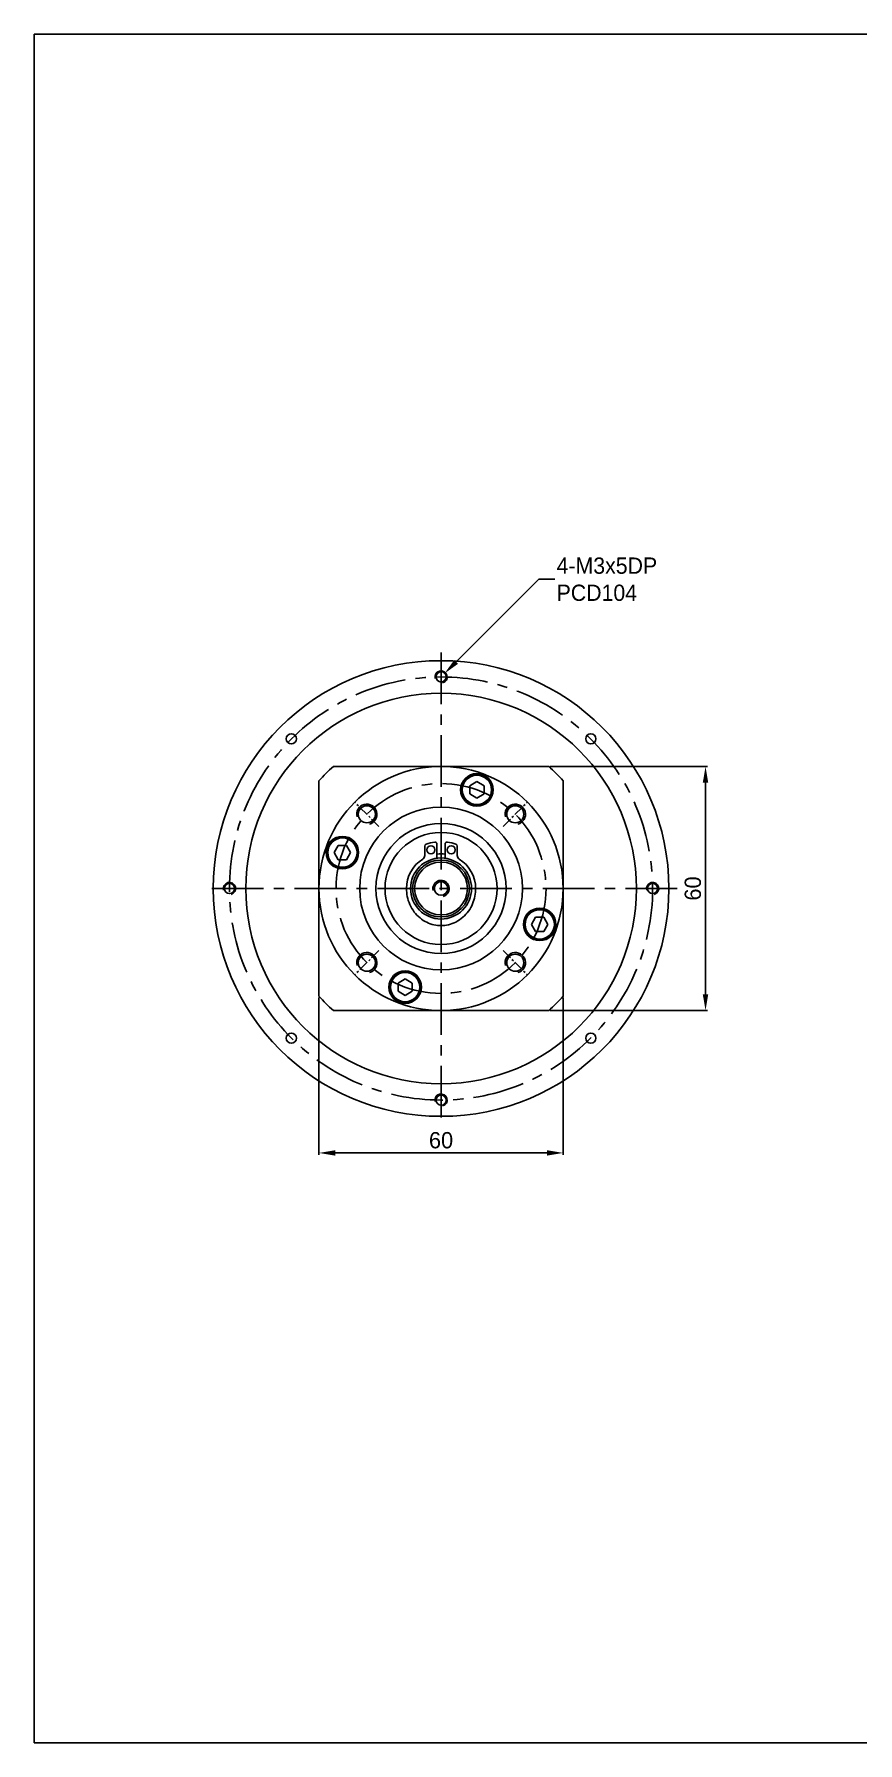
# Model space of a CAD drawing. Header units: millimetres. Extents: x 0 to 594, y 0 to 420.
# Drawn here: x 0 to 202.4, y 0 to 420 of the extents above; entities that cross this region are included whole.
import ezdxf

# ---------------------------------------------------------------- set-up
doc = ezdxf.new("R2010")
doc.units = ezdxf.units.MM
doc.header["$PDSIZE"] = -1
doc.linetypes.add('CENTERX2', pattern=[20.32, 12.7, -2.54, 2.54, -2.54])
doc.layers.add('외형선', color=7, linetype='Continuous', lineweight=25)
doc.layers.add('중심선', color=1, linetype='CENTERX2')
doc.layers.add('치수', color=4, linetype='Continuous')
doc.styles.add('누리로봇 문자스타일_20230829', font='GOTHIC.TTF')
doc.dimstyles.new('A2기본 치수스타일', dxfattribs={"dimtxt": 4, "dimasz": 4, "dimexe": 0.5, "dimexo": 0.3, "dimgap": 1, "dimtad": 1, "dimtoh": 1, "dimdec": 1, "dimzin": 12, "dimdsep": 46, "dimtxsty": '누리로봇 문자스타일_20230829', "dimcen": 0.09, "dimclrd": 3, "dimclre": 3, "dimclrt": 3, "dimadec": 0, "dimazin": 3, "dimtm": 1e-09, "dimtfac": 1, "dimtdec": 1, "dimtofl": 0, "dimtmove": 0, "dimatfit": 3, "dimfxl": 1, "dimfrac": 2, "dimarcsym": 0})
doc.dimstyles.new('A2지시선 치수스타일', dxfattribs={"dimtxt": 4, "dimasz": 4, "dimexe": 0.5, "dimexo": 0.3, "dimgap": 0.396875, "dimtad": 0, "dimtih": 1, "dimtoh": 1, "dimdec": 1, "dimzin": 12, "dimdsep": 46, "dimtxsty": '누리로봇 문자스타일_20230829', "dimcen": 0.09, "dimclrd": 3, "dimclre": 3, "dimclrt": 3, "dimadec": 0, "dimazin": 3, "dimtm": 1e-09, "dimtfac": 1, "dimtdec": 1, "dimtofl": 0, "dimtmove": 0, "dimatfit": 3, "dimfxl": 1, "dimfrac": 2, "dimarcsym": 0})

# ---------------------------------------------------------------- blocks, each defined once
blk = doc.blocks.new('*U27')
at = {"layer": '중심선', "ltscale": 0.2}
blk.add_line((-2.97, -2.97), (2.97, 2.97), dxfattribs=at)
blk = doc.blocks.new('*U28')
at = {"color": 0, "linetype": 'ByBlock', "lineweight": -2}
for p, rotation in [((91.31, 234.98), 90.00000000000001), ((91.31, 198.49), 180), ((127.79, 198.49), 270.0000000000001)]:
    blk.add_blockref('*U27', p, dxfattribs=dict(at, rotation=rotation))
blk.add_blockref('*U27', (127.79, 234.98), dxfattribs=at)
blk = doc.blocks.new('*D29')
at = {"layer": 'Defpoints', "color": 0}
for p in [(70, 183.54), (130, 183.54), (70, 145)]:
    blk.add_point(p, dxfattribs=at)
at = {"layer": '치수', "color": 3, "lineweight": -2}
for p, q in [((70, 183.24), (70, 144.5)), ((130, 183.24), (130, 144.5)), ((126, 145), (74, 145))]:
    blk.add_line(p, q, dxfattribs=at)
at = {"layer": '치수', "color": 3}
for points in [[(74, 145.67), (74, 144.33), (70, 145)], [(126, 145.67), (126, 144.33), (130, 145)]]:
    blk.add_solid(points, dxfattribs=at)
at = {"layer": '치수', "color": 3, "insert": (100, 148.1), "char_height": 4, "attachment_point": 5, "style": '누리로봇 문자스타일_20230829'}
blk.add_mtext('60', dxfattribs=at)
blk = doc.blocks.new('*D30')
at = {"layer": 'Defpoints', "color": 0}
for p in [(126.46, 240), (126.46, 180), (165, 180)]:
    blk.add_point(p, dxfattribs=at)
at = {"layer": '치수', "color": 3, "lineweight": -2}
for p, q in [((126.76, 240), (165.5, 240)), ((165, 236), (165, 184)), ((126.76, 180), (165.5, 180))]:
    blk.add_line(p, q, dxfattribs=at)
at = {"layer": '치수', "color": 3}
for points in [[(164.33, 236), (165.67, 236), (165, 240)], [(164.33, 184), (165.67, 184), (165, 180)]]:
    blk.add_solid(points, dxfattribs=at)
at = {"layer": '치수', "color": 3, "insert": (161.9, 210), "char_height": 4, "attachment_point": 5, "rotation": 90, "style": '누리로봇 문자스타일_20230829'}
blk.add_mtext('60', dxfattribs=at)
blk = doc.blocks.new('*D31')
at = {"color": 3, "lineweight": -2}
for p, q in [((124, 286), (103.71, 265.71)), ((128, 286), (124, 286)), ((99.91, 262), (100.09, 262)), ((100, 261.91), (100, 262.09))]:
    blk.add_line(p, q, dxfattribs=at)
at = {"color": 3}
blk.add_solid([(103.24, 266.18), (104.18, 265.24), (100.88, 262.88)], dxfattribs=at)
at = {"layer": 'Defpoints', "color": 0}
for p in [(99.12, 261.12), (100.88, 262.88)]:
    blk.add_point(p, dxfattribs=at)
at = {"color": 3, "insert": (128.4, 286), "char_height": 4, "attachment_point": 4, "style": '누리로봇 문자스타일_20230829'}
blk.add_mtext('{\\fPMingLiU|b0|i0|c129|p0;4-M3x5DP\\PPCD104}', dxfattribs=at)

msp = doc.modelspace()

# ---------------------------------------------------------------- linework, layer by layer
msp.add_lwpolyline([(0, 420), (594, 420), (594, 0), (0, 0)], close=True)
for centre in [(81.76, 228.24), (118.24, 228.24), (81.76, 191.76), (118.24, 191.76)]:
    msp.add_circle(centre, 2.1)
for centre, radius in [((100, 262), 1.5), ((81.76, 228.24), 2.5), ((118.24, 228.24), 2.5), ((48, 210), 1.5), ((100, 210), 2), ((152, 210), 1.5), ((81.76, 191.76), 2.5), ((118.24, 191.76), 2.5), ((100, 158), 1.5)]:
    msp.add_arc(centre, radius, 285, 195)
at = {"layer": '외형선', "linetype": 'Continuous', "lineweight": 25}
for p, q in [((108.82, 236.27), (107.07, 235.26)), ((107.07, 235.26), (107.07, 233.24)), ((110.57, 235.26), (108.82, 236.27)), ((110.57, 233.24), (110.57, 235.26)), ((107.07, 233.24), (108.82, 232.23)), ((108.82, 232.23), (110.57, 233.24)), ((74.74, 220.57), (73.73, 218.82)), ((73.73, 218.82), (74.74, 217.07)), ((76.76, 220.57), (74.74, 220.57)), ((77.77, 218.82), (76.76, 220.57)), ((76.76, 217.07), (77.77, 218.82)), ((96, 218.08), (96, 220.43)), ((99, 220.9), (99, 217.43)), ((101, 217.43), (101, 220.9)), ((104, 220.43), (104, 218.08)), ((74.74, 217.07), (76.76, 217.07)), ((123.24, 202.93), (122.23, 201.18)), ((125.26, 202.93), (123.24, 202.93)), ((126.27, 201.18), (125.26, 202.93)), ((122.23, 201.18), (123.24, 199.43)), ((123.24, 199.43), (125.26, 199.43)), ((125.26, 199.43), (126.27, 201.18)), ((91.18, 187.77), (89.43, 186.76)), ((89.43, 186.76), (89.43, 184.74)), ((92.93, 186.76), (91.18, 187.77)), ((92.93, 184.74), (92.93, 186.76)), ((89.43, 184.74), (91.18, 183.73)), ((91.18, 183.73), (92.93, 184.74))]:
    msp.add_line(p, q, dxfattribs=at)
at = {"layer": '외형선', "linetype": 'Continuous', "lineweight": 25, "flags": 128}
for points in [[(108.82, 238.15), (108.82, 238.14), (108.82, 238.1), (108.82, 238.06), (108.82, 237.96), (108.82, 237.91), (108.82, 237.85)], [(108.82, 230.35), (108.82, 230.37), (108.82, 230.4), (108.82, 230.43), (108.82, 230.48), (108.82, 230.53), (108.82, 230.59), (108.82, 230.65)], [(71.85, 218.82), (71.86, 218.82), (71.9, 218.82), (71.94, 218.82), (72.04, 218.82), (72.09, 218.82), (72.15, 218.82)], [(79.65, 218.82), (79.63, 218.82), (79.6, 218.82), (79.57, 218.82), (79.52, 218.82), (79.47, 218.82), (79.41, 218.82), (79.35, 218.82)], [(120.35, 201.18), (120.37, 201.18), (120.4, 201.18), (120.43, 201.18), (120.48, 201.18), (120.53, 201.18), (120.59, 201.18), (120.65, 201.18)], [(128.15, 201.18), (128.14, 201.18), (128.1, 201.18), (128.06, 201.18), (127.96, 201.18), (127.91, 201.18), (127.85, 201.18)], [(91.18, 189.65), (91.18, 189.63), (91.18, 189.6), (91.18, 189.57), (91.18, 189.52), (91.18, 189.47), (91.18, 189.41), (91.18, 189.35)], [(91.18, 181.85), (91.18, 181.86), (91.18, 181.9), (91.18, 181.94), (91.18, 182.04), (91.18, 182.09), (91.18, 182.15)]]:
    msp.add_lwpolyline(points, dxfattribs=at)
at = {"layer": '외형선', "linetype": 'Continuous', "lineweight": 25}
for centre, radius in [((100, 210), 56), ((100, 262), 1.25), ((100, 210), 48), ((63.2, 246.8), 1.25), ((136.8, 246.8), 1.25), ((100, 210), 30), ((108.82, 234.25), 4), ((108.82, 234.25), 3.9), ((108.82, 234.25), 3.6), ((100, 210), 20), ((75.75, 218.82), 4), ((75.75, 218.82), 3.9), ((100, 210), 16), ((100, 210), 13.77), ((75.75, 218.82), 3.6), ((97.5, 219.5), 1), ((102.5, 219.5), 1), ((100, 210), 7.5), ((100, 210), 7), ((100, 210), 6.5), ((48, 210), 1.25), ((100, 210), 1.65), ((152, 210), 1.25), ((124.25, 201.18), 4), ((124.25, 201.18), 3.9), ((124.25, 201.18), 3.6), ((91.18, 185.75), 4), ((91.18, 185.75), 3.9), ((91.18, 185.75), 3.6), ((63.2, 173.2), 1.25), ((136.8, 173.2), 1.25), ((100, 158), 1.25)]:
    msp.add_circle(centre, radius, dxfattribs=at)
for centre, radius, start, end in [((100, 210), 40, 131.4096, 138.5904), ((100, 210), 40, 41.4096, 48.5904), ((96.5, 220.43), 0.5, 108.553, 180), ((100, 210), 11.5, 97.8375, 108.553), ((98.5, 220.9), 0.5, 360, 97.8375), ((100, 210), 8.5, 83.2437, 96.7563), ((101.5, 220.9), 0.5, 82.1625, 180), ((100, 210), 11.5, 71.447, 82.1625), ((103.5, 220.43), 0.5, 0, 71.447), ((100, 210), 8.5, 121.7569, 180), ((95, 218.08), 1, 301.7569, 0), ((105, 218.08), 1, 180, 238.2431), ((100, 210), 8.5, 0, 58.2431), ((100, 210), 40, 221.4096, 228.5904), ((100, 210), 40, 311.4096, 318.5904)]:
    msp.add_arc(centre, radius, start, end, dxfattribs=at)
for points, knots in [([(100, 240), (97.78, 240), (93.33, 240), (86.77, 240), (80.17, 240), (75.8, 240), (73.54, 240)], [0, 0, 0, 0, 0.250376, 0.500066, 0.7412917, 1, 1, 1, 1]), ([(126.46, 240), (124.63, 240), (121.09, 240), (115.81, 240), (110.59, 240), (105.32, 240), (101.78, 240), (100, 240)], [0, 0, 0, 0, 0.208562, 0.405083, 0.600917, 0.800102, 1, 1, 1, 1]), ([(70, 236.46), (70, 234.63), (70, 231.09), (70, 225.81), (70, 220.59), (70, 215.32), (70, 211.78), (70, 210)], [0, 0, 0, 0, 0.208562, 0.405083, 0.600917, 0.800102, 1, 1, 1, 1]), ([(130, 210), (130, 212.22), (130, 216.67), (130, 223.23), (130, 229.83), (130, 234.2), (130, 236.46)], [0, 0, 0, 0, 0.250376, 0.500066, 0.7412917, 1, 1, 1, 1]), ([(70, 210), (70, 207.78), (70, 203.33), (70, 196.77), (70, 190.17), (70, 185.8), (70, 183.54)], [0, 0, 0, 0, 0.250376, 0.500066, 0.7412917, 1, 1, 1, 1]), ([(100, 200.87), (99.42, 200.91), (98.21, 200.99), (96.43, 201.64), (94.77, 202.7), (93.34, 204.2), (92.27, 206.01), (91.62, 207.99), (91.54, 209.34), (91.5, 210)], [0, 0, 0, 0, 0.126407, 0.26189, 0.404733, 0.552081, 0.707036, 0.857796, 1, 1, 1, 1]), ([(108.5, 210), (108.47, 209.37), (108.39, 208.09), (107.8, 206.19), (106.82, 204.41), (105.43, 202.87), (103.74, 201.71), (101.88, 201), (100.61, 200.91), (100, 200.87)], [0, 0, 0, 0, 0.135548, 0.279061, 0.426801, 0.574499, 0.724841, 0.867362, 1, 1, 1, 1]), ([(130, 183.54), (130, 185.37), (130, 188.91), (130, 194.19), (130, 199.41), (130, 204.68), (130, 208.22), (130, 210)], [0, 0, 0, 0, 0.208562, 0.405083, 0.600917, 0.800102, 1, 1, 1, 1]), ([(73.54, 180), (75.37, 180), (78.91, 180), (84.19, 180), (89.41, 180), (94.68, 180), (98.22, 180), (100, 180)], [0, 0, 0, 0, 0.208562, 0.405083, 0.600917, 0.800102, 1, 1, 1, 1]), ([(100, 180), (102.22, 180), (106.67, 180), (113.23, 180), (119.83, 180), (124.2, 180), (126.46, 180)], [0, 0, 0, 0, 0.250376, 0.500066, 0.7412917, 1, 1, 1, 1])]:
    msp.add_open_spline(points, degree=3, knots=knots, dxfattribs=at)
at = {"layer": '중심선'}
for p, q in [((100, 268), (100, 152)), ((158, 210), (42, 210))]:
    msp.add_line(p, q, dxfattribs=at)
for radius in [52, 25.8]:
    msp.add_circle((100, 210), radius, dxfattribs=at)

# ---------------------------------------------------------------- block references
msp.add_blockref('*U28', (-9.55, -6.73))

# ---------------------------------------------------------------- dimensions: what is measured, and where the dimension line sits
dim = msp.add_diameter_dim_2p(p1=(99.12, 261.12), p2=(100.88, 262.88), text='{\\fPMingLiU|b0|i0|c129|p0;4-M3x5DP\\PPCD104}', dimstyle='A2지시선 치수스타일')
dim.commit()
dim.dimension.update_dxf_attribs({"geometry": '*D31', "text_midpoint": (143.83, 286), "dimtype": 163})
at = {"layer": '치수'}
dim = msp.add_linear_dim(base=(165, 180), p1=(126.46, 240), p2=(126.46, 180), angle=90, dimstyle='A2기본 치수스타일', override={"dimtxt": 4, "dimasz": 4}, dxfattribs=at)
dim.commit()
dim.dimension.update_dxf_attribs({"geometry": '*D30', "text_midpoint": (165, 210), "dimtype": 160})
dim = msp.add_linear_dim(base=(70, 145), p1=(130, 183.54), p2=(70, 183.54), dimstyle='A2기본 치수스타일', override={"dimtxt": 4, "dimasz": 4}, dxfattribs=at)
dim.commit()
dim.dimension.update_dxf_attribs({"geometry": '*D29', "text_midpoint": (100, 145), "dimtype": 160})

doc.saveas('drawing.dxf')
